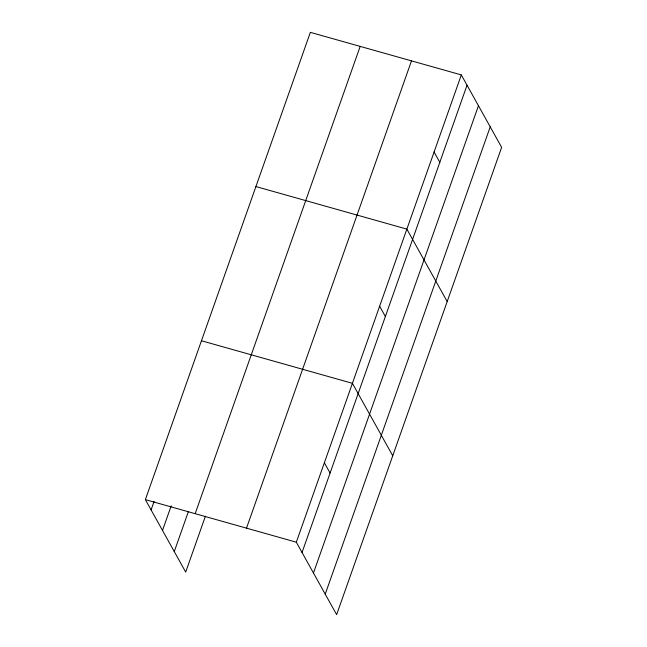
<?xml version="1.0" encoding="UTF-8"?>
<svg xmlns="http://www.w3.org/2000/svg" width="647" height="647" viewBox="0 0 647 647"><rect width="100%" height="100%" fill="white"/><g stroke="black" fill="none" stroke-linecap="round" stroke-linejoin="round"><path stroke-width="0.97" d="M145.365 499.638L310.358 32.35L461.311 74.915L501.635 147.362L336.642 614.65L296.318 542.194L145.365 499.638L185.689 572.085L205.39 516.29M151.091 509.925L154.091 501.417M162.51 530.435L171.188 505.849M174.269 551.576L188.293 511.858M195.176 513.678L360.169 46.398M246.499 528.154L411.492 60.867M296.318 542.194L461.311 74.915M302.044 552.489L467.037 85.202M313.463 572.999L478.457 105.712M325.231 594.132L490.224 126.852M255.905 186.554L406.866 229.119L447.19 301.567M201.46 340.759L352.413 383.315L392.745 455.771M434.088 152.013L439.814 162.3M379.643 306.217L385.369 316.504M324.365 462.759L330.091 473.046"/></g></svg>
